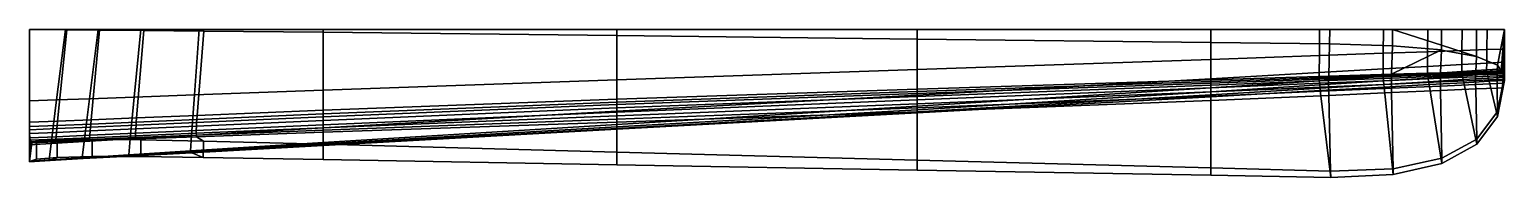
# Model space of a CAD drawing. Extents: x -115 to 350, y -23 to 0.
# Drawn here: x -115 to 115.2, y -23 to 0 of the extents above; entities outside this region: 1.
import ezdxf

# ---------------------------------------------------------------- set-up
doc = ezdxf.new("R2010")
doc.units = 0
doc.layers.get('0').update_dxf_attribs({"linetype": 'CONTINUOUS'})
doc.layers.add('METAL', color=150, linetype='CONTINUOUS')

msp = doc.modelspace()

# ---------------------------------------------------------------- linework, layer by layer
at = {"extrusion": (0, -1, 0)}
msp.add_point((349.88, 0, 80.78), dxfattribs=at)

# ---------------------------------------------------------------- meshes
at = {"layer": 'METAL'}
mesh = msp.add_polyface(dxfattribs=at)
corners = [(-115, 0, -4.21), (-115, 0, -6.82), (-115, -14.44, -7.81), (-115, 0, -4.01), (-113.91, -17.39, -13.52), (-110.66, -17.16, -17.58), (-110.66, -19.92, -17.72), (-113.92, -20.18, -13.7), (-114.63, -17.63, -9.9), (-115, -20.57, -8.22), (-115, -15.12, -7.85), (-115, 0, -0.75), (-115, -20.55, -7.11), (-115, -20.48, -6.44), (-114.96, -16.87, -8.18), (-114.87, -17.23, -8.67), (-115, -11.11, -3.61), (-115, -15.62, -7.91), (-115, -20.58, -7.7), (-114.76, -17.48, -9.24), (-115, -17.93, -5.5), (-114.98, -16.2, -8.02), (-105.63, -17.3, -9.56), (-110.89, -17.5, -9.76), (-110.89, -17.33, -9.1), (-105.64, -17.12, -8.9), (-110.88, -17.06, -8.52), (-105.63, -16.84, -8.34), (-113.91, -17.39, -13.52), (-114.63, -17.63, -9.9), (-110.66, -17.16, -17.58), (-114.76, -17.48, -9.24), (-114.87, -17.23, -8.67), (-114.96, -16.87, -8.18), (-110.85, -16.69, -8.04), (-114.98, -16.2, -8.02), (-110.79, -16.01, -7.89), (-115, -15.62, -7.91), (-110.73, -15.43, -7.79), (-115, -15.12, -7.85), (-110.68, -14.93, -7.74), (-115, -14.44, -7.81), (-110.61, -14.26, -7.71), (-115, 0, -6.82), (-109.2, -0.05, -7.05), (-115, 0, -6.82), (-115, 0, -4.21), (-109.26, 0, -4.49), (-109.2, -0.05, -7.05), (-115, 0, -4.01), (-109.28, 0, -4), (-115, 0, -0.75), (-109.36, 0, -0.64), (-115, 0, -0.75), (-115, -11.11, -3.61), (-110.77, -10.95, -3.48), (-109.36, 0, -0.64), (-115, -17.93, -5.5), (-111.63, -17.74, -5.38), (-115, -20.48, -6.44), (-111.93, -20.28, -6.31), (-115, -20.48, -6.44), (-115, -20.55, -7.11), (-111.87, -20.36, -6.97), (-111.93, -20.28, -6.31), (-115, -20.58, -7.7), (-111.81, -20.4, -7.56), (-115, -20.57, -8.22), (-111.76, -20.39, -8.05), (-113.92, -20.18, -13.7), (-110.66, -19.92, -17.72), (-105.24, -19.79, -20.28), (-106.62, -20.1, -7.8), (-106.67, -20.1, -7.32), (-106.73, -20.06, -6.75), (-106.78, -19.96, -6.1), (-106.78, -19.96, -6.1), (-106.49, -17.44, -5.19), (-105.66, -10.77, -3.33)]
mesh.append_faces([[corners[k] for k in face] for face in [(0, 1, 2, 3), (4, 5, 6, 7), (8, 4, 7, 9), (2, 10, 11, 3), (12, 13, 14, 15), (16, 11, 10, 17), (18, 12, 15, 19), (9, 18, 19, 8), (20, 16, 17, 21), (13, 20, 21, 14), (22, 23, 24, 25), (25, 24, 26, 27), (28, 29, 23, 30), (29, 31, 24, 23), (31, 32, 26, 24), (26, 32, 33, 34), (34, 33, 35, 36), (36, 35, 37, 38), (38, 37, 39, 40), (40, 39, 41, 42), (42, 41, 43, 44), (45, 46, 47, 48), (46, 49, 50, 47), (49, 51, 52, 50), (53, 54, 55, 56), (54, 57, 58, 55), (57, 59, 60, 58), (61, 62, 63, 64), (62, 65, 66, 63), (65, 67, 68, 66), (68, 67, 69, 70), (70, 71, 72, 68), (68, 72, 73, 66), (73, 74, 63, 66), (74, 75, 64, 63), (76, 77, 58, 60), (77, 78, 55, 58)]])
mesh = msp.add_polyface(dxfattribs=at)
corners = [(-105.23, -17.08, -20.21), (-97.62, -17.15, -21.4), (-97.65, -19.79, -21.38), (-105.24, -19.79, -20.28), (-110.66, -17.16, -17.58), (-110.66, -19.92, -17.72), (-99.38, -19.69, -6.99), (-99.33, -19.7, -7.43), (-89.69, -19.17, -6.94), (-89.74, -19.14, -6.55), (-99.28, -17.03, -4.92), (-99.5, -19.5, -5.8), (-89.87, -18.89, -5.4), (-89.72, -16.48, -4.56), (-99.44, -19.62, -6.44), (-89.8, -19.04, -6.03), (-98.65, -10.51, -3.12), (-89.26, -10.17, -2.84), (-105.23, -17.08, -20.21), (-105.63, -17.3, -9.56), (-98.43, -17.04, -9.28), (-97.62, -17.15, -21.4), (-105.64, -17.12, -8.9), (-98.45, -16.83, -8.63), (-105.63, -16.84, -8.34), (-98.47, -16.53, -8.08), (-105.61, -16.46, -7.86), (-98.46, -16.13, -7.62), (-105.55, -15.78, -7.73), (-98.41, -15.45, -7.51), (-105.5, -15.19, -7.64), (-98.37, -14.88, -7.44), (-105.45, -14.71, -7.61), (-98.33, -14.4, -7.42), (-105.39, -14.05, -7.59), (-98.28, -13.76, -7.42), (-104.06, -0.1, -7.26), (-97.14, -0.16, -7.54), (-104.06, -0.1, -7.26), (-104.14, 0, -4.74), (-97.3, 0, -5.07), (-97.14, -0.16, -7.54), (-104.17, 0, -4), (-97.37, 0, -4), (-104.29, 0, -0.54), (-97.61, 0, -0.42), (-110.66, -17.16, -17.58), (-110.89, -17.5, -9.76), (-110.88, -17.06, -8.52), (-110.85, -16.69, -8.04), (-110.79, -16.01, -7.89), (-110.73, -15.43, -7.79), (-110.68, -14.93, -7.74), (-110.61, -14.26, -7.71), (-109.2, -0.05, -7.05), (-109.2, -0.05, -7.05), (-109.26, 0, -4.49), (-109.28, 0, -4), (-109.36, 0, -0.64), (-105.24, -19.79, -20.28), (-97.65, -19.79, -21.38), (-106.62, -20.1, -7.8), (-106.67, -20.1, -7.32), (-106.73, -20.06, -6.75), (-106.78, -19.96, -6.1), (-106.49, -17.44, -5.19), (-106.78, -19.96, -6.1), (-105.66, -10.77, -3.33), (-97.61, 0, -0.42), (-104.29, 0, -0.54), (-109.36, 0, -0.64), (-110.77, -10.95, -3.48)]
mesh.append_faces([[corners[k] for k in face] for face in [(0, 1, 2, 3), (4, 0, 3, 5), (6, 7, 8, 9), (10, 11, 12, 13), (14, 6, 9, 15), (11, 14, 15, 12), (16, 10, 13, 17), (18, 19, 20, 21), (20, 19, 22, 23), (23, 22, 24, 25), (25, 24, 26, 27), (27, 26, 28, 29), (29, 28, 30, 31), (31, 30, 32, 33), (33, 32, 34, 35), (35, 34, 36, 37), (38, 39, 40, 41), (39, 42, 43, 40), (42, 44, 45, 43), (46, 47, 19, 18), (24, 48, 49, 26), (26, 49, 50, 28), (28, 50, 51, 30), (30, 51, 52, 32), (32, 52, 53, 34), (34, 53, 54, 36), (55, 56, 39, 38), (56, 57, 42, 39), (57, 58, 44, 42), (59, 60, 7, 61), (7, 6, 62, 61), (6, 14, 63, 62), (14, 11, 64, 63), (11, 10, 65, 66), (10, 16, 67, 65), (16, 68, 69, 67), (67, 69, 70, 71)]])
mesh = msp.add_polyface(dxfattribs=at)
corners = [(-87.82, -0.24, -7.91), (-88.02, 0, -5.52), (-69.17, 0, -6.44), (-69.17, -0.4, -8.66), (-88.16, 0, -4), (-69.17, 0, -4), (-87.89, -19.92, -21.02), (-87.85, -17.36, -21.16), (-69.17, -17.87, -19.51), (-69.17, -20.25, -19.14), (-89.69, -19.17, -6.94), (-99.33, -19.7, -7.43), (-97.65, -19.79, -21.38), (-87.89, -19.92, -21.02), (-69.17, -18.04, -5.91), (-69.17, -20.25, -19.14), (-23.34, -21.07, -14.53), (-23.34, -15.51, -3.6), (-69.17, -17.87, -19.51), (-87.85, -17.36, -21.16), (-88.92, -16.69, -8.92), (-69.17, -15.96, -8.16), (-97.62, -17.15, -21.4), (-97.65, -19.79, -21.38), (-87.82, -0.24, -7.91), (-69.17, -0.4, -8.66), (-69.17, -12.57, -6.76), (-88.84, -13.38, -7.21), (-69.17, -13.14, -6.67), (-88.88, -13.99, -7.18), (-69.17, 0, 0.12), (-88.5, 0, -0.24), (-69.17, -13.58, -6.63), (-88.92, -14.46, -7.18), (-69.17, -15.28, -7.03), (-88.99, -16.13, -7.74), (-89, -15.71, -7.3), (-69.17, -14.82, -6.62), (-23.34, -12.85, -5.1), (-23.34, -13.41, -5.35), (-69.17, -14.14, -6.61), (-88.96, -15.03, -7.22), (-69.17, -15.66, -7.54), (-88.96, -16.45, -8.28), (-97.61, 0, -0.42), (-98.65, -10.51, -3.12), (-89.26, -10.17, -2.84), (-88.5, 0, -0.24), (-97.62, -17.15, -21.4), (-98.43, -17.04, -9.28), (-98.45, -16.83, -8.63), (-98.47, -16.53, -8.08), (-98.46, -16.13, -7.62), (-98.41, -15.45, -7.51), (-98.37, -14.88, -7.44), (-98.33, -14.4, -7.42), (-98.28, -13.76, -7.42), (-97.14, -0.16, -7.54), (-97.14, -0.16, -7.54), (-97.3, 0, -5.07), (-97.37, 0, -4), (-97.61, 0, -0.42), (-69.17, -17.96, -5.6), (-89.74, -19.14, -6.55), (-69.17, -17.81, -5.15), (-89.8, -19.04, -6.03), (-69.17, -17.59, -4.55), (-89.87, -18.89, -5.4), (-69.17, -15.3, -3.8), (-89.72, -16.48, -4.56), (-69.17, -9.44, -2.24), (-69.17, 0, 0.12)]
mesh.append_faces([[corners[k] for k in face] for face in [(0, 1, 2, 3), (1, 4, 5, 2), (6, 7, 8, 9), (10, 11, 12, 13), (14, 15, 16, 17), (18, 19, 20, 21), (22, 7, 6, 23), (24, 25, 26, 27), (27, 26, 28, 29), (30, 5, 4, 31), (32, 33, 29, 28), (34, 35, 36, 37), (34, 37, 38, 39), (40, 41, 33, 32), (37, 36, 41, 40), (42, 43, 35, 34), (21, 20, 43, 42), (44, 45, 46, 47), (48, 49, 20, 19), (49, 50, 43, 20), (43, 50, 51, 35), (35, 51, 52, 36), (36, 52, 53, 41), (41, 53, 54, 33), (33, 54, 55, 29), (29, 55, 56, 27), (27, 56, 57, 24), (58, 59, 1, 0), (59, 60, 4, 1), (60, 61, 31, 4), (15, 14, 10, 13), (14, 62, 63, 10), (62, 64, 65, 63), (64, 66, 67, 65), (66, 68, 69, 67), (68, 70, 46, 69), (70, 71, 47, 46)]])
mesh = msp.add_polyface(dxfattribs=at)
corners = [(-23.34, -0.94, -10.5), (-23.34, 0, -8.66), (23.5, 0, -10.89), (23.5, -1.48, -12.34), (-23.34, 0, -3.99), (23.5, 0, -3.98), (-23.34, -21.07, -14.53), (-23.34, -19.09, -15.46), (23.5, -20.32, -11.41), (23.5, -21.88, -9.92), (-23.34, -15.51, -3.6), (-23.34, -21.07, -14.53), (23.5, -21.88, -9.92), (23.5, -12.98, -1.29), (-23.34, -14.41, -6.24), (23.5, -12.81, -4.13), (23.5, -20.32, -11.41), (-23.34, -19.09, -15.46), (-69.17, -0.4, -8.66), (-69.17, 0, -6.44), (-69.17, 0, -4), (-69.17, -20.25, -19.14), (-69.17, -17.87, -19.51), (-69.17, -17.87, -19.51), (-69.17, -15.96, -8.16), (-23.34, -0.94, -10.5), (23.5, -1.48, -12.34), (23.5, -9.3, -4.82), (-23.34, -10.85, -5.81), (-69.17, -0.4, -8.66), (-69.17, -12.57, -6.76), (23.5, -9.67, -4.48), (-23.34, -11.31, -5.59), (-69.17, -13.14, -6.67), (23.5, 0, 1.85), (-23.34, 0, 0.98), (-69.17, 0, 0.12), (-23.34, -11.68, -5.44), (23.5, -9.97, -4.22), (-23.34, -15.4, -3.43), (23.5, -12.82, -1.17), (-69.17, -13.58, -6.63), (-69.17, -17.96, -5.6), (-69.17, -18.04, -5.91), (-23.34, -13.41, -5.35), (-23.34, -12.85, -5.1), (23.5, -10.96, -3.53), (23.5, -11.58, -3.6), (-23.34, -12.73, -2.09), (-23.34, -14.77, -2.61), (23.5, -11.95, -0.59), (23.5, -10.21, -0.31), (-69.17, -15.3, -3.8), (-69.17, -17.59, -4.55), (-23.34, -12.2, -5.27), (23.5, -10.4, -3.9), (-23.34, -15.15, -3.1), (23.5, -12.48, -0.93), (-69.17, -14.14, -6.61), (-69.17, -14.82, -6.62), (-69.17, -17.81, -5.15), (-23.34, -13.93, -5.73), (23.5, -12.2, -3.8), (-23.34, -7.81, -0.89), (23.5, -6.23, 0.5), (-23.34, 0, 0.98), (23.5, 0, 1.85), (-69.17, -15.66, -7.54), (-69.17, -15.28, -7.03), (-69.17, -9.44, -2.24), (-69.17, 0, 0.12)]
mesh.append_faces([[corners[k] for k in face] for face in [(0, 1, 2, 3), (1, 4, 5, 2), (6, 7, 8, 9), (10, 11, 12, 13), (14, 15, 16, 17), (18, 19, 1, 0), (19, 20, 4, 1), (21, 22, 7, 6), (17, 23, 24, 14), (25, 26, 27, 28), (29, 25, 28, 30), (28, 27, 31, 32), (30, 28, 32, 33), (34, 5, 4, 35), (35, 4, 20, 36), (37, 32, 31, 38), (39, 10, 13, 40), (41, 33, 32, 37), (42, 43, 10, 39), (44, 45, 46, 47), (48, 49, 50, 51), (52, 53, 49, 48), (54, 37, 38, 55), (45, 54, 55, 46), (56, 39, 40, 57), (49, 56, 57, 50), (58, 41, 37, 54), (59, 58, 54, 45), (60, 42, 39, 56), (53, 60, 56, 49), (61, 44, 47, 62), (14, 61, 62, 15), (63, 48, 51, 64), (65, 63, 64, 66), (67, 68, 44, 61), (24, 67, 61, 14), (69, 52, 48, 63), (70, 69, 63, 65)]])
mesh = msp.add_polyface(dxfattribs=at)
corners = [(69.33, 0, -13.11), (69.33, -2.02, -14.18), (23.5, -1.48, -12.34), (23.5, 0, -10.89), (69.33, -8.11, -3.2), (69.33, -7.84, -3.69), (87.73, -7.27, -3.01), (87.73, -7.48, -2.53), (23.5, -1.48, -12.34), (69.33, -2.02, -14.18), (23.5, -9.3, -4.82), (69.33, 0, -3.98), (23.5, 0, -3.98), (69.33, -21.55, -7.37), (69.33, -22.69, -5.31), (23.5, -21.88, -9.92), (23.5, -20.32, -11.41), (69.33, -22.69, -5.31), (69.33, -10.46, 1.02), (23.5, -12.98, -1.29), (23.5, -21.88, -9.92), (23.5, -12.81, -4.13), (69.33, -11.05, -1.94), (69.33, -21.55, -7.37), (23.5, -20.32, -11.41), (23.5, -9.67, -4.48), (87.87, -2.23, -14.92), (86.32, 0, -3.97), (87.88, 0, -14.02), (69.33, 0, 2.77), (86.28, 0, 3.12), (88.05, -23.03, -3.42), (86.42, -9.51, 1.88), (23.5, 0, 1.85), (69.33, -8.34, -2.84), (87.72, -7.67, -2.18), (23.5, -9.97, -4.22), (23.5, -12.82, -1.17), (69.33, -10.16, 1.15), (69.33, -9.7, -1.77), (69.33, -9.09, -1.88), (87.71, -8.32, -1.19), (87.72, -8.91, -1.03), (23.5, -11.58, -3.6), (23.5, -10.96, -3.53), (23.5, -10.21, -0.31), (23.5, -11.95, -0.59), (69.33, -9.07, 1.5), (69.33, -7.66, 1.52), (86.26, -7.97, 2.27), (86.26, -6.7, 2.22), (86.38, -9.13, 2), (69.33, -8.67, -2.4), (87.72, -7.95, -1.73), (23.5, -10.4, -3.9), (23.5, -12.48, -0.93), (69.33, -9.69, 1.31), (69.33, -10.36, -1.79), (87.73, -9.56, -0.99), (87.74, -10.25, -1.07), (23.5, -12.2, -3.8), (23.5, -6.23, 0.5), (69.33, -4.64, 1.95), (23.5, 0, 1.85), (69.33, 0, 2.77), (86.27, -4.05, 2.5), (86.28, 0, 3.12), (86.33, -8.62, 2.13)]
mesh.append_faces([[corners[k] for k in face] for face in [(0, 1, 2, 3), (4, 5, 6, 7), (8, 9, 5, 10), (11, 0, 3, 12), (13, 14, 15, 16), (17, 18, 19, 20), (21, 22, 23, 24), (4, 25, 10, 5), (9, 26, 6, 5), (0, 11, 27, 28), (11, 29, 30, 27), (18, 17, 31, 32), (11, 12, 33, 29), (34, 4, 7, 35), (36, 25, 4, 34), (37, 19, 18, 38), (39, 40, 41, 42), (43, 44, 40, 39), (45, 46, 47, 48), (48, 47, 49, 50), (38, 18, 32, 51), (52, 34, 35, 53), (40, 52, 53, 41), (54, 36, 34, 52), (44, 54, 52, 40), (55, 37, 38, 56), (46, 55, 56, 47), (57, 39, 42, 58), (22, 57, 58, 59), (60, 43, 39, 57), (21, 60, 57, 22), (61, 45, 48, 62), (63, 61, 62, 64), (62, 48, 50, 65), (64, 62, 65, 66), (56, 38, 51, 67), (47, 56, 67, 49)]])
mesh = msp.add_polyface(dxfattribs=at)
corners = [(87.88, 0, -14.02), (87.87, -2.23, -14.92), (69.33, -2.02, -14.18), (69.33, 0, -13.11), (96.29, 0, -3.97), (103.25, 0, -3.97), (105.34, 0, -12.19), (97.7, 0, -13.82), (88.01, -22.05, -5.72), (88.05, -23.03, -3.42), (69.33, -22.69, -5.31), (69.33, -21.55, -7.37), (105.4, -20.84, -1.04), (103.39, -8.58, 2.74), (96.38, -8.96, 2.38), (97.81, -22.58, -2.28), (69.33, -11.05, -1.94), (87.74, -10.25, -1.07), (88.01, -22.05, -5.72), (69.33, -21.55, -7.37), (97.81, -22.58, -2.28), (97.78, -21.69, -4.69), (97.7, 0, -13.82), (97.69, -2.54, -14.65), (96.26, 0, 3.33), (103.19, 0, 3.47), (87.88, 0, -14.02), (86.32, 0, -3.97), (86.28, 0, 3.12), (86.42, -9.51, 1.88), (88.05, -23.03, -3.42), (86.26, -6.7, 2.22), (86.26, -7.97, 2.27), (96.24, -7.32, 2.72), (96.23, -6.14, 2.63), (86.38, -9.13, 2), (96.34, -8.54, 2.5), (103.32, -8.12, 2.85), (103.15, -6.88, 3.04), (103.15, -5.74, 2.91), (86.27, -4.05, 2.5), (96.24, -3.7, 2.83), (86.28, 0, 3.12), (96.26, 0, 3.33), (86.33, -8.62, 2.13), (96.29, -7.99, 2.61), (103.24, -7.55, 2.95), (103.16, -3.45, 3.05), (103.19, 0, 3.47), (97.69, -2.54, -14.65), (97.54, -6.97, -2.64), (87.73, -7.27, -3.01), (87.87, -2.23, -14.92), (97.53, -7.15, -2.18), (87.73, -7.48, -2.53), (97.52, -7.32, -1.82), (87.72, -7.67, -2.18), (97.52, -7.57, -1.37), (87.72, -7.95, -1.73), (97.51, -7.91, -0.82), (87.71, -8.32, -1.19), (97.52, -8.49, -0.63), (87.72, -8.91, -1.03), (97.53, -9.13, -0.56), (87.73, -9.56, -0.99), (97.54, -9.82, -0.62), (97.78, -21.69, -4.69), (105.34, -3.18, -12.95), (105.19, -6.89, -1.9), (105.18, -7.04, -1.55), (105.18, -7.27, -1.09), (105.17, -7.59, -0.53), (105.17, -8.16, -0.32), (105.18, -8.8, -0.23)]
mesh.append_faces([[corners[k] for k in face] for face in [(0, 1, 2, 3), (4, 5, 6, 7), (8, 9, 10, 11), (12, 13, 14, 15), (16, 17, 18, 19), (20, 9, 8, 21), (0, 22, 23, 1), (4, 24, 25, 5), (26, 27, 4, 7), (27, 28, 24, 4), (15, 14, 29, 30), (31, 32, 33, 34), (35, 29, 14, 36), (36, 14, 13, 37), (34, 33, 38, 39), (40, 31, 34, 41), (42, 40, 41, 43), (44, 35, 36, 45), (32, 44, 45, 33), (45, 36, 37, 46), (33, 45, 46, 38), (41, 34, 39, 47), (43, 41, 47, 48), (49, 50, 51, 52), (50, 53, 54, 51), (53, 55, 56, 54), (55, 57, 58, 56), (57, 59, 60, 58), (59, 61, 62, 60), (62, 61, 63, 64), (64, 63, 65, 17), (17, 65, 66, 18), (49, 67, 50, 50), (68, 69, 55, 53), (69, 70, 57, 55), (70, 71, 59, 57), (71, 72, 61, 59), (61, 72, 73, 63)]])
mesh = msp.add_polyface(dxfattribs=at)
corners = [(114.66, -6.43, -2.01), (114.07, -5.52, -5.27), (115.16, 0, -3.97), (110.8, 0, -9.11), (110.79, -4.18, -9.82), (105.35, -3.19, -12.94), (105.34, -3.18, -12.95), (105.34, -2.44, -12.77), (97.69, -2.54, -14.65), (97.7, 0, -13.82), (105.34, 0, -12.19), (115.16, 0, 3.72), (114.75, -6.56, -1.56), (108.62, 0, -3.97), (112.54, 0, -3.97), (115.16, 0, -3.97), (110.8, 0, -9.11), (105.34, 0, -12.19), (103.25, 0, -3.97), (103.19, 0, 3.47), (108.55, 0, 3.58), (112.45, 0, 3.66), (115.16, 0, 3.72), (112.38, -5.22, 3.29), (112.37, -6.28, 3.46), (115.16, -6.1, 3.58), (115.16, -5.06, 3.4), (114.81, -6.69, -1.2), (115.16, -3.03, 3.45), (103.15, -5.74, 2.91), (103.15, -6.88, 3.04), (108.48, -6.53, 3.28), (108.49, -5.44, 3.13), (112.51, -6.96, 3.4), (115.16, -6.8, 3.53), (112.4, -3.13, 3.35), (115.16, -3.03, 3.45), (112.45, 0, 3.66), (115.16, 0, 3.72), (114.88, -6.89, -0.73), (115.16, -5.06, 3.4), (114.97, -7.18, -0.15), (115.16, -6.1, 3.58), (103.16, -3.45, 3.05), (108.51, -3.27, 3.23), (103.19, 0, 3.47), (108.55, 0, 3.58), (108.6, -7.21, 3.21), (105.34, -3.18, -12.95), (105.35, -3.19, -12.94), (105.19, -6.73, -2.36), (97.54, -6.97, -2.64), (110.79, -4.18, -9.82), (110.68, -6.56, -2.16), (110.67, -6.7, -1.7), (105.19, -6.89, -1.9), (110.67, -6.84, -1.35), (105.18, -7.04, -1.55), (114.07, -5.52, -5.27), (114.02, -6.45, -2.03), (114.01, -6.59, -1.58), (114.01, -6.72, -1.23), (114.66, -6.43, -2.01), (114.75, -6.56, -1.56), (114.81, -6.69, -1.2), (114.88, -6.89, -0.73), (114, -6.93, -0.77)]
mesh.append_faces([[corners[k] for k in face] for face in [(0, 1, 2, 2), (3, 2, 1, 4), (5, 6, 7, 7), (6, 8, 9, 7), (9, 10, 7, 7), (11, 12, 0, 2), (13, 14, 15, 16), (16, 17, 18, 13), (18, 19, 20, 13), (21, 14, 13, 20), (22, 15, 14, 21), (23, 24, 25, 26), (27, 12, 11, 28), (29, 30, 31, 32), (32, 31, 24, 23), (24, 33, 34, 25), (35, 23, 26, 36), (37, 35, 36, 38), (39, 27, 28, 40), (41, 39, 40, 42), (43, 29, 32, 44), (45, 43, 44, 46), (31, 47, 33, 24), (44, 32, 23, 35), (46, 44, 35, 37), (48, 49, 50, 51), (10, 3, 4, 7), (7, 4, 5, 5), (52, 53, 50, 49), (53, 54, 55, 50), (54, 56, 57, 55), (58, 59, 53, 52), (59, 60, 54, 53), (60, 61, 56, 54), (58, 62, 59, 59), (62, 63, 60, 59), (63, 64, 61, 60), (64, 65, 66, 61)]])
mesh = msp.add_polyface(dxfattribs=at)
corners = [(105.4, -20.84, -1.04), (97.81, -22.58, -2.28), (97.78, -21.69, -4.69), (105.39, -20.03, -3.54), (110.82, -17.82, 0.32), (110.82, -17.06, -2.25), (114.08, -13.52, 1.77), (114.07, -12.78, -0.84), (114.8, -9.07, 0.19), (115.16, -7.93, 3.33), (114.08, -13.52, 1.77), (112.75, -8.06, 3.21), (108.8, -8.28, 3.01), (110.82, -17.82, 0.32), (103.39, -8.58, 2.74), (105.4, -20.84, -1.04), (115.16, -7.93, 3.33), (112.63, -7.56, 3.31), (115.16, -7.41, 3.44), (114.95, -7.74, 0.08), (114.97, -7.18, -0.15), (115.16, -6.1, 3.58), (115.16, -6.8, 3.53), (103.32, -8.12, 2.85), (108.71, -7.79, 3.12), (112.51, -6.96, 3.4), (115.16, -6.8, 3.53), (114.89, -8.37, 0.19), (115.16, -7.41, 3.44), (103.24, -7.55, 2.95), (108.6, -7.21, 3.21), (103.15, -6.88, 3.04), (108.48, -6.53, 3.28), (105.19, -6.73, -2.36), (105.19, -6.89, -1.9), (97.53, -7.15, -2.18), (97.54, -6.97, -2.64), (97.53, -9.13, -0.56), (105.18, -8.8, -0.23), (105.19, -9.49, -0.26), (97.54, -9.82, -0.62), (105.39, -20.03, -3.54), (97.78, -21.69, -4.69), (110.67, -6.84, -1.35), (110.66, -7.06, -0.89), (105.18, -7.27, -1.09), (105.18, -7.04, -1.55), (110.65, -7.36, -0.32), (105.17, -7.59, -0.53), (110.66, -7.93, -0.1), (105.17, -8.16, -0.32), (110.66, -8.56, 0.01), (110.67, -9.25, 0), (110.82, -17.06, -2.25), (114.01, -6.72, -1.23), (114, -6.93, -0.77), (113.99, -7.22, -0.19), (114, -7.78, 0.04), (114, -8.41, 0.15), (114.01, -9.11, 0.15), (114.07, -12.78, -0.84), (114.88, -6.89, -0.73), (114.97, -7.18, -0.15), (114.95, -7.74, 0.08), (114.89, -8.37, 0.19), (114.8, -9.07, 0.19)]
mesh.append_faces([[corners[k] for k in face] for face in [(0, 1, 2, 3), (4, 0, 3, 5), (6, 4, 5, 7), (6, 7, 8, 9), (10, 11, 12, 13), (14, 15, 13, 12), (10, 16, 11, 11), (17, 11, 16, 18), (19, 20, 21, 22), (23, 14, 12, 24), (24, 12, 11, 17), (25, 17, 18, 26), (27, 19, 22, 28), (8, 27, 28, 9), (29, 23, 24, 30), (31, 29, 30, 32), (30, 24, 17, 25), (33, 34, 35, 36), (37, 38, 39, 40), (40, 39, 41, 42), (43, 44, 45, 46), (44, 47, 48, 45), (48, 47, 49, 50), (50, 49, 51, 38), (38, 51, 52, 39), (39, 52, 53, 41), (54, 55, 44, 43), (55, 56, 47, 44), (47, 56, 57, 49), (49, 57, 58, 51), (51, 58, 59, 52), (52, 59, 60, 53), (61, 62, 56, 55), (56, 62, 63, 57), (57, 63, 64, 58), (58, 64, 65, 59), (59, 65, 60, 60)]])

doc.saveas('drawing.dxf')
